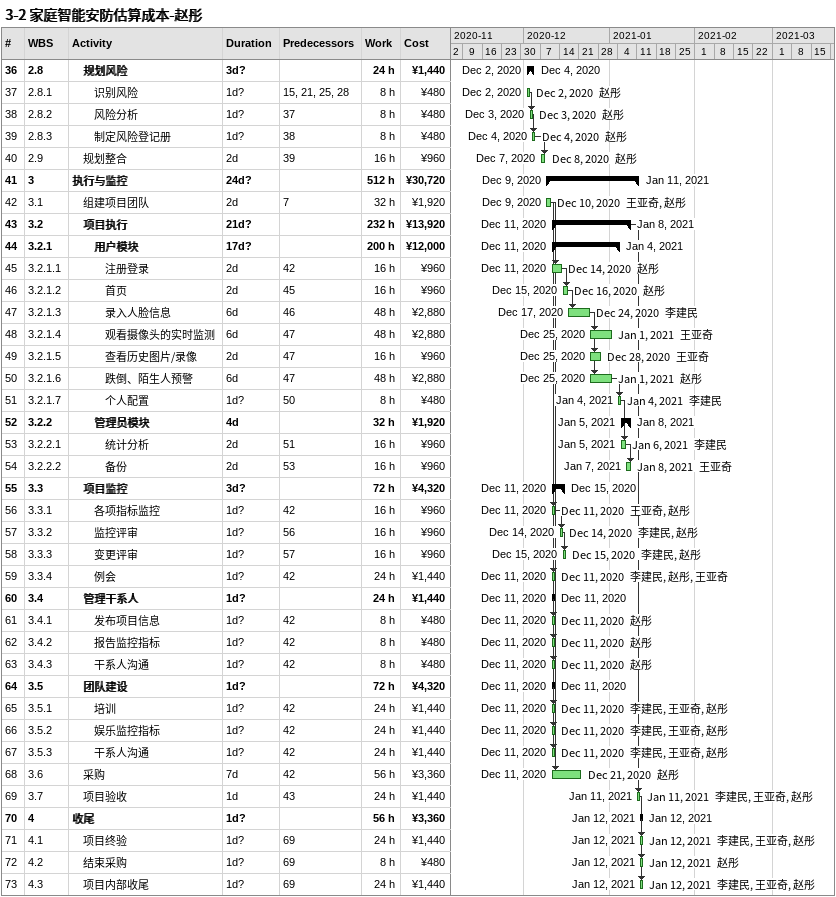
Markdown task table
3-2 家庭智能安防估算成本-赵彤

| ID | WBS | Task | Duration | Start | Finish | Predecessors | Resources | Work (h) | Cost (¥) |
|---|---|---|---|---|---|---|---|---|---|
| 36 | 2.8 | **规划风险** | 3d? | 2020-12-02 | 2020-12-04 |  |  | 24 | 1440 |
| 37 | 2.8.1 | 识别风险 | 1d? | 2020-12-02 | 2020-12-02 | 15, 21, 25, 28 | 赵彤 | 8 | 480 |
| 38 | 2.8.2 | 风险分析 | 1d? | 2020-12-03 | 2020-12-03 | 37 | 赵彤 | 8 | 480 |
| 39 | 2.8.3 | 制定风险登记册 | 1d? | 2020-12-04 | 2020-12-04 | 38 | 赵彤 | 8 | 480 |
| 40 | 2.9 | 规划整合 | 2d | 2020-12-07 | 2020-12-08 | 39 | 赵彤 | 16 | 960 |
| 41 | 3 | **执行与监控** | 24d? | 2020-12-09 | 2021-01-11 |  |  | 512 | 30720 |
| 42 | 3.1 | 组建项目团队 | 2d | 2020-12-09 | 2020-12-10 | 7 | 王亚奇, 赵彤 | 32 | 1920 |
| 43 | 3.2 | **项目执行** | 21d? | 2020-12-11 | 2021-01-08 |  |  | 232 | 13920 |
| 44 | 3.2.1 | **用户模块** | 17d? | 2020-12-11 | 2021-01-04 |  |  | 200 | 12000 |
| 45 | 3.2.1.1 | 注册登录 | 2d | 2020-12-11 | 2020-12-14 | 42 | 赵彤 | 16 | 960 |
| 46 | 3.2.1.2 | 首页 | 2d | 2020-12-15 | 2020-12-16 | 45 | 赵彤 | 16 | 960 |
| 47 | 3.2.1.3 | 录入人脸信息 | 6d | 2020-12-17 | 2020-12-24 | 46 | 李建民 | 48 | 2880 |
| 48 | 3.2.1.4 | 观看摄像头的实时监测 | 6d | 2020-12-25 | 2021-01-01 | 47 | 王亚奇 | 48 | 2880 |
| 49 | 3.2.1.5 | 查看历史图片/录像 | 2d | 2020-12-25 | 2020-12-28 | 47 | 王亚奇 | 16 | 960 |
| 50 | 3.2.1.6 | 跌倒、陌生人预警 | 6d | 2020-12-25 | 2021-01-01 | 47 | 赵彤 | 48 | 2880 |
| 51 | 3.2.1.7 | 个人配置 | 1d? | 2021-01-04 | 2021-01-04 | 50 | 李建民 | 8 | 480 |
| 52 | 3.2.2 | **管理员模块** | 4d | 2021-01-05 | 2021-01-08 |  |  | 32 | 1920 |
| 53 | 3.2.2.1 | 统计分析 | 2d | 2021-01-05 | 2021-01-06 | 51 | 李建民 | 16 | 960 |
| 54 | 3.2.2.2 | 备份 | 2d | 2021-01-07 | 2021-01-08 | 53 | 王亚奇 | 16 | 960 |
| 55 | 3.3 | **项目监控** | 3d? | 2020-12-11 | 2020-12-15 |  |  | 72 | 4320 |
| 56 | 3.3.1 | 各项指标监控 | 1d? | 2020-12-11 | 2020-12-11 | 42 | 王亚奇, 赵彤 | 16 | 960 |
| 57 | 3.3.2 | 监控评审 | 1d? | 2020-12-14 | 2020-12-14 | 56 | 李建民, 赵彤 | 16 | 960 |
| 58 | 3.3.3 | 变更评审 | 1d? | 2020-12-15 | 2020-12-15 | 57 | 李建民, 赵彤 | 16 | 960 |
| 59 | 3.3.4 | 例会 | 1d? | 2020-12-11 | 2020-12-11 | 42 | 李建民, 赵彤, 王亚奇 | 24 | 1440 |
| 60 | 3.4 | **管理干系人** | 1d? | 2020-12-11 | 2020-12-11 |  |  | 24 | 1440 |
| 61 | 3.4.1 | 发布项目信息 | 1d? | 2020-12-11 | 2020-12-11 | 42 | 赵彤 | 8 | 480 |
| 62 | 3.4.2 | 报告监控指标 | 1d? | 2020-12-11 | 2020-12-11 | 42 | 赵彤 | 8 | 480 |
| 63 | 3.4.3 | 干系人沟通 | 1d? | 2020-12-11 | 2020-12-11 | 42 | 赵彤 | 8 | 480 |
| 64 | 3.5 | **团队建设** | 1d? | 2020-12-11 | 2020-12-11 |  |  | 72 | 4320 |
| 65 | 3.5.1 | 培训 | 1d? | 2020-12-11 | 2020-12-11 | 42 | 李建民, 王亚奇, 赵彤 | 24 | 1440 |
| 66 | 3.5.2 | 娱乐监控指标 | 1d? | 2020-12-11 | 2020-12-11 | 42 | 李建民, 王亚奇, 赵彤 | 24 | 1440 |
| 67 | 3.5.3 | 干系人沟通 | 1d? | 2020-12-11 | 2020-12-11 | 42 | 李建民, 王亚奇, 赵彤 | 24 | 1440 |
| 68 | 3.6 | 采购 | 7d | 2020-12-11 | 2020-12-21 | 42 | 赵彤 | 56 | 3360 |
| 69 | 3.7 | 项目验收 | 1d | 2021-01-11 | 2021-01-11 | 43 | 李建民, 王亚奇, 赵彤 | 24 | 1440 |
| 70 | 4 | **收尾** | 1d? | 2021-01-12 | 2021-01-12 |  |  | 56 | 3360 |
| 71 | 4.1 | 项目终验 | 1d? | 2021-01-12 | 2021-01-12 | 69 | 李建民, 王亚奇, 赵彤 | 24 | 1440 |
| 72 | 4.2 | 结束采购 | 1d? | 2021-01-12 | 2021-01-12 | 69 | 赵彤 | 8 | 480 |
| 73 | 4.3 | 项目内部收尾 | 1d? | 2021-01-12 | 2021-01-12 | 69 | 李建民, 王亚奇, 赵彤 | 24 | 1440 |
